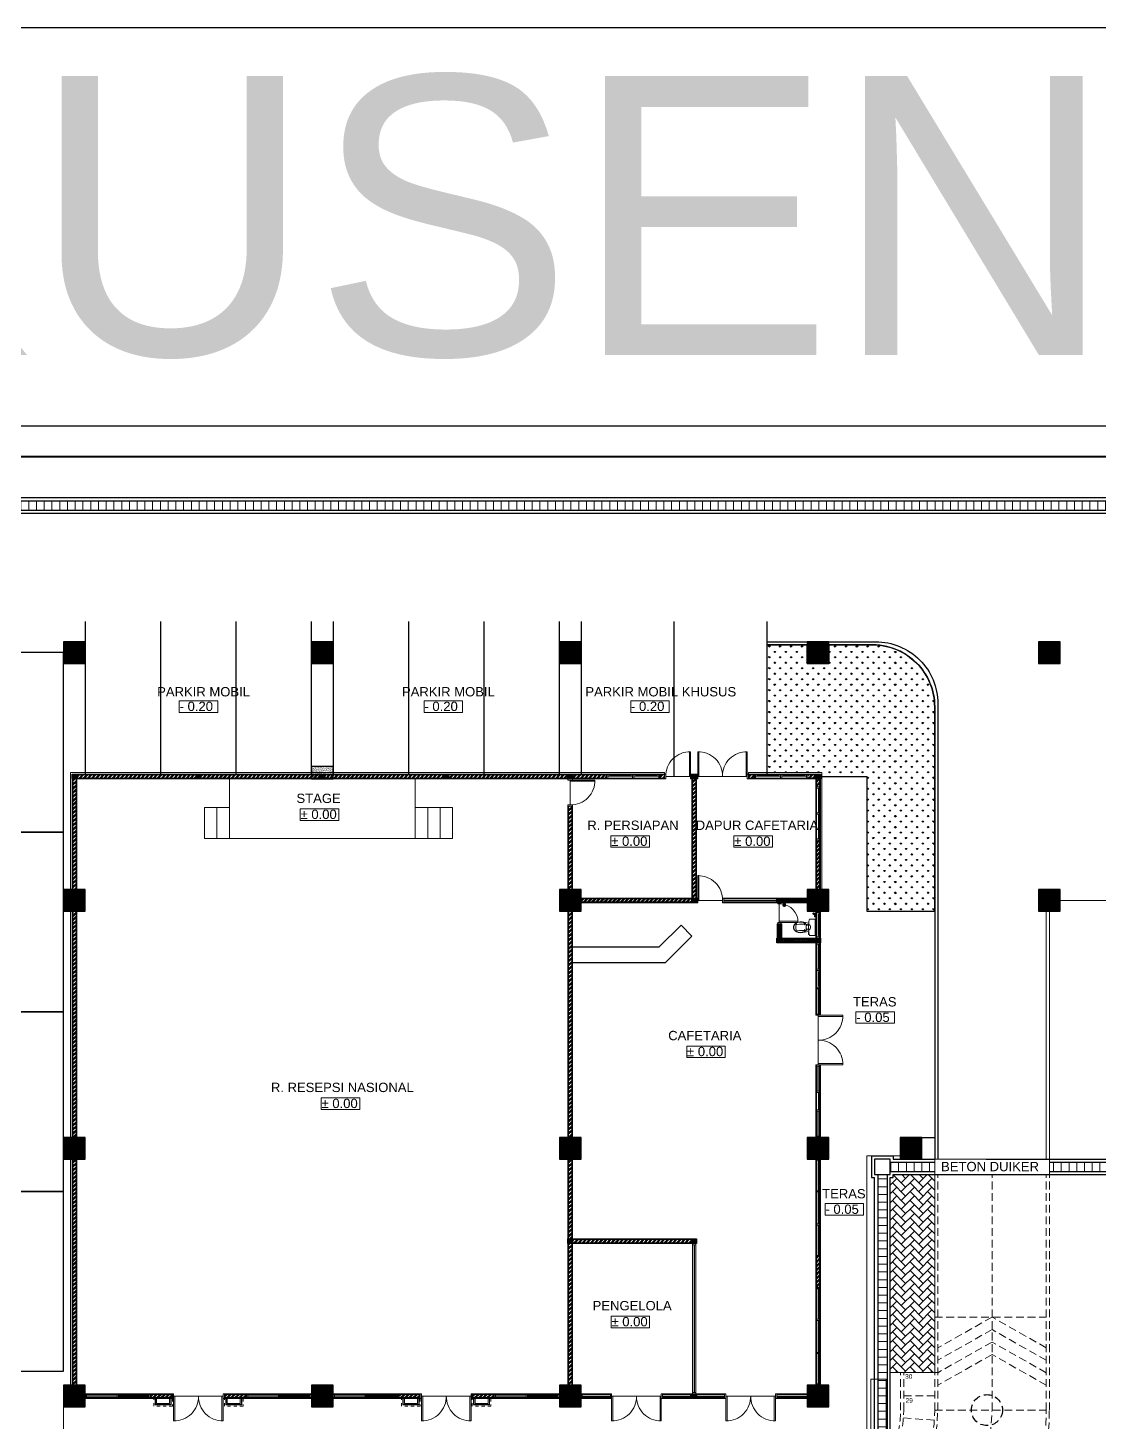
# Model space of a CAD drawing. Header units: inches. Extents: x 249 to 1192, y -18 to 440.
# Drawn here: x 275.85 to 310.42, y 248.33 to 293.34 of the extents above; entities that cross this region are included whole.
import ezdxf
from ezdxf.enums import TextEntityAlignment as Align

# ---------------------------------------------------------------- set-up
doc = ezdxf.new("R2010")
doc.units = ezdxf.units.IN
doc.header["$MEASUREMENT"] = 0
for name, pattern in [('CENTER2', [1.125, 0.75, -0.125, 0.125, -0.125]), ('DASHED2', [0.375, 0.25, -0.125]), ('HIDDEN', [0.375, 0.25, -0.125])]:
    doc.linetypes.add(name, pattern=pattern)
for name, color, linetype, lineweight in [('ARSIR BETON', 8, 'Continuous', 0), ('ARSIR WARNA', 66, 'Continuous', 0), ('DINDING', 6, 'Continuous', 0), ('DINDING2', 137, 'Continuous', 20), ('GRS KOP', 1, 'Continuous', 40), ('KACA', 141, 'Continuous', 30), ('KOP', 7, 'Continuous', 20), ('KUSEN', 16, 'Continuous', 15), ('PARTISI', 113, 'Continuous', 15), ('SANITAIR', 6, 'Continuous', 9), ('TEXT (KET. RUANG)', 7, 'Continuous', 5)]:
    doc.layers.add(name, color=color, linetype=linetype, lineweight=lineweight)
for name, color, linetype in [('ARSIR DINDING', 64, 'Continuous'), ('AS', 15, 'CENTER2'), ('FURNITURE', 11, 'Continuous'), ('KANSTEEN', 204, 'Continuous'), ('KENDARAAN', 9, 'Continuous'), ('KOLOM', 5, 'Continuous'), ('RUMPUT', 86, 'Continuous'), ('SALURAN', 117, 'Continuous')]:
    doc.layers.add(name, color=color, linetype=linetype)
doc.styles.get("Standard").update_dxf_attribs({"font": 'arial.ttf'})

# ---------------------------------------------------------------- blocks, each defined once
blk = doc.blocks.new('KOP-ARS')
at = {"layer": 'GRS KOP'}
blk.add_line((83, 54), (1, 54), dxfattribs=at)
at = {"layer": 'KOP'}
blk.add_lwpolyline([(0, 0), (84, 0), (84, 55), (0, 55)], close=True, dxfattribs=at)
for tag, height, p in [('SUKMA', 0.2, (78, 9.9)), ('1:100', 0.25, (81.3, 5.5)), ('1:100', 0.25, (81.3, 4.9)), ('1:100', 0.25, (81.3, 4.3)), ('AR-01', 0.35, (78.15, 2.7)), ('10', 0.35, (81.3, 2.7)), ('2012', 0.35, (81.3, 1.7))]:
    blk.add_attdef(tag, text='', height=height, dxfattribs=at).set_placement(p, align=Align.MIDDLE)
for p in [(73.7, 5.325), (73.7, 4.725), (73.7, 4.125)]:
    blk.add_attdef('-', p, '', height=0.35, dxfattribs=at)
blk = doc.blocks.new('K1')
at = {"layer": 'ARSIR BETON'}
h = blk.add_hatch(dxfattribs=at)
h.set_pattern_fill('ANSI37', color=256, scale=0.15, style=0)
h.set_pattern_definition([(45, (258.37489, 277.120751), (-0.01325825, 0.01325825), []), (135, (258.37489, 277.120751), (-0.01325825, -0.01325825), [])])
h.paths.add_polyline_path([(259.125, 277.171), (259.125, 277.871), (258.425, 277.871), (258.425, 277.171)])
at = {"layer": 'KOLOM'}
blk.add_lwpolyline([(258.425, 277.171), (259.125, 277.171), (259.125, 277.871), (258.425, 277.871)], close=True, dxfattribs=at)
for points in [[(258.725, 277.571), (258.825, 277.471)], [(258.725, 277.471), (258.825, 277.571)]]:
    blk.add_lwpolyline(points, dxfattribs=at)
blk = doc.blocks.new('P1')
for points in [[(-56.664, 234.186), (-56.664, 234.986), (-56.624, 234.986), (-56.624, 234.186), (-56.664, 234.186)], [(-55.064, 234.186), (-55.064, 234.986), (-55.104, 234.986), (-55.104, 234.186), (-55.064, 234.186)], [(-56.664, 234.186), (-55.864, 234.186)], [(-55.064, 234.186), (-55.864, 234.186)]]:
    blk.add_lwpolyline(points)
for points in [[(-56.704, 234.111), (-56.664, 234.111), (-56.664, 234.261), (-56.704, 234.261)], [(-55.024, 234.111), (-55.064, 234.111), (-55.064, 234.261), (-55.024, 234.261)]]:
    blk.add_lwpolyline(points, close=True)
for centre, start, end in [((-56.644, 234.206), 358.5312, 91.4688), ((-55.084, 234.206), 88.5312, 181.4688)]:
    blk.add_arc(centre, 0.78, start, end)
blk = doc.blocks.new('ELV. %%p 0.00')
at = {"layer": 'TEXT (KET. RUANG)', "color": 1}
blk.add_lwpolyline([(129.653, 342.974), (130.895, 342.974), (130.895, 342.601), (129.653, 342.601)], close=True, dxfattribs=at)
at = {"layer": 'TEXT (KET. RUANG)'}
blk.add_text('%%P 0.00', height=0.3015, dxfattribs=at).set_placement((129.664, 342.645))
blk = doc.blocks.new('K2')
at = {"layer": 'ARSIR BETON'}
h = blk.add_hatch(dxfattribs=at)
h.set_pattern_fill('ANSI37', color=256, scale=0.1, style=0)
h.set_pattern_definition([(45, (-38.743626, 268.082874), (-0.0088388, 0.0088388), []), (135, (-38.743626, 268.082874), (-0.0088388, -0.0088388), [])])
h.paths.add_polyline_path([(-38.594, 268.233), (-38.744, 268.233), (-38.744, 268.083), (-38.594, 268.083)])
at = {"layer": 'KOLOM'}
blk.add_lwpolyline([(-38.744, 268.083), (-38.594, 268.083), (-38.594, 268.233), (-38.744, 268.233)], close=True, dxfattribs=at)
blk = doc.blocks.new('P2')
for points in [[(278.943, 273.059), (278.943, 273.019), (279.093, 273.019), (279.093, 273.059)], [(278.943, 272.178), (278.943, 272.218), (279.093, 272.218), (279.093, 272.178)]]:
    blk.add_lwpolyline(points, close=True)
for points in [[(279.018, 273.019), (279.018, 272.219)], [(279.018, 273.019), (279.818, 273.019), (279.818, 272.979), (279.018, 272.979), (279.018, 273.019)]]:
    blk.add_lwpolyline(points)
blk.add_arc((279.038, 272.999), 0.78, 268.5312, 1.4688)
blk = doc.blocks.new('*X70')
at = {"color": 0}
for p, q in [((-1015, 2418), (-1013, 2418)), ((-1015, 2416), (-1013, 2416)), ((-1015, 2415), (-1013, 2415)), ((-1015, 2414), (-1013, 2414)), ((-1015, 2412), (-1013, 2412)), ((-1015, 2411), (-1013, 2411)), ((-1015, 2410), (-1013, 2410)), ((-1015, 2409), (-1013, 2409)), ((-1015, 2408), (-1013, 2408)), ((-1015, 2406), (-1013, 2406)), ((-1015, 2405), (-1013, 2405))]:
    blk.add_line(p, q, dxfattribs=at)
blk = doc.blocks.new('*X71')
at = {"color": 0}
for p, q in [((1009, 3570), (1016, 3570)), ((1010, 3569), (1017, 3569)), ((1011, 3568), (1017, 3568)), ((1011, 3566), (1018, 3566)), ((1012, 3565), (1018, 3565)), ((1012, 3564), (1018, 3564)), ((1012, 3562), (1018, 3562)), ((1012, 3561), (1019, 3561)), ((1012, 3560), (1019, 3560)), ((1013, 3559), (1019, 3559)), ((1013, 3558), (1019, 3558)), ((1013, 3556), (1019, 3556)), ((1013, 3555), (1019, 3555))]:
    blk.add_line(p, q, dxfattribs=at)
blk = doc.blocks.new('JET SHOWER TOTO 403SV3 ATAS')
for p, q in [((-159, 3064), (-273, 3064)), ((-272, 3071), (-272, 3057)), ((-272, 3071), (-270, 3071)), ((-272, 3057), (-270, 3057)), ((-270, 3071), (-269, 3074)), ((-270, 3071), (-270, 3057)), ((-270, 3057), (-269, 3043)), ((-259, 3084), (-258, 3084)), ((-259, 3034), (-258, 3034)), ((-258, 3084), (-258, 3034)), ((-258, 3069), (-249, 3069)), ((-258, 3059), (-249, 3059)), ((-249, 3070), (-244, 3077)), ((-249, 3070), (-249, 3064)), ((-249, 3057), (-249, 3064)), ((-249, 3057), (-244, 3051)), ((-244, 3075), (-244, 3053)), ((-237, 3076), (-237, 3051)), ((-237, 3075), (-237, 3075)), ((-237, 3075), (-236, 3075)), ((-237, 3052), (-236, 3052)), ((-227, 2967), (-226, 2974)), ((-221, 3064), (-221, 3079)), ((-221, 3064), (-221, 3034)), ((-221, 3034), (-211, 3034)), ((-218, 3025), (-217, 3038)), ((-206, 3039), (-216, 3039)), ((-211, 2958), (-211, 3037)), ((-211, 3034), (-211, 2993)), ((-211, 3013), (-211, 2975)), ((-211, 2968), (-211, 2994)), ((-205, 3075), (-193, 3075)), ((-203, 3025), (-205, 3038)), ((-203, 3075), (-193, 3075)), ((-203, 3052), (-193, 3052)), ((-182, 3018), (-198, 3017)), ((-195, 2967), (-195, 2974)), ((-182, 2970), (-195, 2971)), ((-188, 3085), (-193, 3075)), ((-193, 3075), (-193, 3052)), ((-188, 3042), (-193, 3052)), ((-187, 3058), (-176, 3069)), ((-187, 3069), (-176, 3058)), ((-185, 3086), (-185, 3043)), ((-184, 3088), (-182, 3088)), ((-184, 3040), (-182, 3040)), ((-182, 3102), (-182, 2943)), ((-182, 3074), (-167, 3074)), ((-182, 3073), (-166, 3073)), ((-182, 3054), (-166, 3054)), ((-182, 3053), (-167, 3053)), ((-166, 3073), (-167, 3074)), ((-167, 3074), (-167, 3053)), ((-166, 3054), (-167, 3053)), ((-166, 3073), (-166, 3054))]:
    blk.add_line(p, q)
for points in [[(-237, 3075, 0.114587), (-237, 3076, 0.103766), (-238, 3077, 0.091411), (-239, 3077, 0.084254), (-240, 3078, 0.084254), (-242, 3077, 0.091411), (-243, 3077, 0.103766), (-243, 3076, 0.114587), (-243, 3075, 0.114587), (-243, 3074, 0.103766), (-243, 3073, 0.091411), (-242, 3073, 0.084254), (-240, 3072, 0.084254), (-239, 3073, 0.091411), (-238, 3073, 0.103766), (-237, 3074, 0.114587)], [(-240, 3058, 0.164064), (-239, 3059, 0.105853), (-238, 3060, 0.069292), (-238, 3062, 0.055499), (-237, 3064, 0.055499), (-238, 3066, 0.069292), (-238, 3068, 0.105853), (-239, 3069, 0.164064), (-240, 3069, 0.164064), (-241, 3069, 0.105853), (-242, 3068, 0.069292), (-243, 3066, 0.055499), (-243, 3064, 0.055499), (-243, 3062, 0.069292), (-242, 3060, 0.105853), (-241, 3059, 0.164064)], [(-237, 3052, -0.114587), (-237, 3051, -0.103766), (-238, 3051, -0.091411), (-239, 3050, -0.084254), (-240, 3050, -0.084254), (-242, 3050, -0.091411), (-243, 3051, -0.103766), (-243, 3051, -0.114587), (-243, 3052, -0.114587), (-243, 3053, -0.103766), (-243, 3054, -0.091411), (-242, 3055, -0.084254), (-240, 3055, -0.084254), (-239, 3055, -0.091411), (-238, 3054, -0.103766), (-237, 3053, -0.114587)], [(-225, 2965, 0.244063), (-224, 2964, 0.082589), (-221, 2962, 0.040895), (-216, 2962, 0.030051), (-211, 2961, 0.030051), (-205, 2962, 0.040895), (-201, 2962, 0.082589), (-197, 2964, 0.244063), (-197, 2965, 0.244063), (-197, 2966, 0.082589), (-201, 2968, 0.040895), (-205, 2969, 0.030051), (-211, 2969, 0.030051), (-216, 2969, 0.040895), (-221, 2968, 0.082589), (-224, 2966, 0.244063)], [(-222, 2965, 0.063482), (-221, 2965, 0.076525), (-221, 2965, 0.107139), (-221, 2965, 0.147244), (-221, 2965, 0.147244), (-221, 2965, 0.107139), (-221, 2966, 0.076525), (-221, 2966, 0.063482), (-222, 2966, 0.063482), (-222, 2966, 0.076525), (-222, 2966, 0.107139), (-222, 2965, 0.147244), (-223, 2965, 0.147244), (-222, 2965, 0.107139), (-222, 2965, 0.076525), (-222, 2965, 0.063482)], [(-217, 2967, 0.063482), (-217, 2967, 0.076525), (-216, 2967, 0.107139), (-216, 2967, 0.147244), (-216, 2967, 0.147244), (-216, 2967, 0.107139), (-216, 2968, 0.076525), (-217, 2968, 0.063482), (-217, 2968, 0.063482), (-217, 2968, 0.076525), (-217, 2968, 0.107139), (-218, 2967, 0.147244), (-218, 2967, 0.147244), (-218, 2967, 0.107139), (-217, 2967, 0.076525), (-217, 2967, 0.063482)], [(-216, 2962, 0.063482), (-216, 2962, 0.076525), (-216, 2963, 0.107139), (-216, 2963, 0.147244), (-216, 2963, 0.147244), (-216, 2963, 0.107139), (-216, 2963, 0.076525), (-216, 2963, 0.063482), (-216, 2963, 0.063482), (-217, 2963, 0.076525), (-217, 2963, 0.107139), (-217, 2963, 0.147244), (-217, 2963, 0.147244), (-217, 2963, 0.107139), (-217, 2963, 0.076525), (-217, 2962, 0.063482)], [(-211, 2968, 0.063482), (-210, 2968, 0.076525), (-210, 2968, 0.107139), (-210, 2968, 0.147244), (-210, 2968, 0.147244), (-210, 2968, 0.107139), (-210, 2968, 0.076525), (-210, 2969, 0.063482), (-211, 2969, 0.063482), (-211, 2969, 0.076525), (-211, 2968, 0.107139), (-211, 2968, 0.147244), (-212, 2968, 0.147244), (-211, 2968, 0.107139), (-211, 2968, 0.076525), (-211, 2968, 0.063482)], [(-211, 2965, 0.063482), (-210, 2965, 0.076525), (-210, 2965, 0.107139), (-210, 2965, 0.147244), (-210, 2965, 0.147244), (-210, 2965, 0.107139), (-210, 2965, 0.076525), (-210, 2966, 0.063482), (-211, 2966, 0.063482), (-211, 2966, 0.076525), (-211, 2965, 0.107139), (-212, 2965, 0.147244), (-212, 2965, 0.147244), (-212, 2965, 0.107139), (-211, 2965, 0.076525), (-211, 2965, 0.063482)], [(-211, 2962, 0.063482), (-210, 2962, 0.076525), (-210, 2962, 0.107139), (-210, 2962, 0.147244), (-210, 2962, 0.147244), (-210, 2962, 0.107139), (-210, 2962, 0.076525), (-210, 2963, 0.063482), (-211, 2963, 0.063482), (-211, 2963, 0.076525), (-211, 2962, 0.107139), (-212, 2962, 0.147244), (-212, 2962, 0.147244), (-212, 2962, 0.107139), (-211, 2962, 0.076525), (-211, 2962, 0.063482)], [(-206, 2967, 0.063482), (-205, 2967, 0.076525), (-205, 2967, 0.107139), (-205, 2967, 0.147244), (-205, 2968, 0.147244), (-205, 2968, 0.107139), (-205, 2968, 0.076525), (-205, 2968, 0.063482), (-206, 2968, 0.063482), (-206, 2968, 0.076525), (-206, 2968, 0.107139), (-206, 2968, 0.147244), (-206, 2968, 0.147244), (-206, 2967, 0.107139), (-206, 2967, 0.076525), (-206, 2967, 0.063482)], [(-205, 2962, 0.063482), (-204, 2962, 0.076525), (-204, 2962, 0.107139), (-204, 2963, 0.147244), (-204, 2963, 0.147244), (-204, 2963, 0.107139), (-204, 2963, 0.076525), (-204, 2963, 0.063482), (-205, 2963, 0.063482), (-205, 2963, 0.076525), (-205, 2963, 0.107139), (-205, 2963, 0.147244), (-206, 2963, 0.147244), (-205, 2963, 0.107139), (-205, 2962, 0.076525), (-205, 2962, 0.063482)], [(-200, 2965, 0.063482), (-199, 2965, 0.076525), (-199, 2965, 0.107139), (-199, 2965, 0.147244), (-199, 2965, 0.147244), (-199, 2965, 0.107139), (-199, 2965, 0.076525), (-199, 2966, 0.063482), (-200, 2966, 0.063482), (-200, 2966, 0.076525), (-200, 2965, 0.107139), (-200, 2965, 0.147244), (-200, 2965, 0.147244), (-200, 2965, 0.107139), (-200, 2965, 0.076525), (-200, 2965, 0.063482)]]:
    blk.add_lwpolyline(points, format="xyb", close=True)
for points in [[(-211, 2971, 0.032506), (-217, 2971, 0.043954), (-222, 2970, 0.086557), (-226, 2968, 0.234077), (-227, 2967, 0.2316), (-226, 2965, 0.086557)], [(-211, 2978, 0.026666), (-217, 2977, 0.036581), (-222, 2977, 0.076377), (-226, 2975, 0.258801), (-226, 2974, 0.258801)], [(-195, 2974, 0.258801), (-196, 2975, 0.076377), (-200, 2977, 0.036581), (-204, 2977, 0.026666), (-211, 2978, 0.026666)], [(-211, 2971, -0.032506), (-204, 2971, -0.043954), (-200, 2970, -0.086557), (-196, 2968, -0.234077), (-195, 2967, -0.2316), (-196, 2965, -0.086557)]]:
    blk.add_lwpolyline(points, format="xyb")
for centre, radius, start, end in [((-260, 3064), 13.7, 149.2436, 210.7564), ((-259, 3074), 10, 90, 175.6013), ((-259, 3044), 10, 182.4896, 270), ((-240, 3075), 4.1, 25.3162, 148.8598), ((-240, 3053), 4.1, 211.1402, 334.6838), ((-236, 3085), 10, 270, 282.1793), ((-236, 3042), 10, 77.8207, 90), ((-219, 3008), 69, 77.8207, 102.1793), ((-219, 3119), 69, 257.8207, 282.1793), ((-26, 2981), 200, 169.0492, 182.1525), ((-216, 2977), 15.5, 231.5493, 261.7809), ((-221, 3018), 2, 99.9639, 169.0492), ((-211, 2961), 60, 79.7178, 99.9639), ((-229, 3026), 11.4, 327.9833, 355.2467), ((-216, 3038), 1, 90, 173.6667), ((-206, 3038), 1, 6.3333, 90), ((-203, 3085), 10, 257.8207, 270), ((-203, 3042), 10, 90, 102.1793), ((-192, 3026), 11.4, 184.7533, 212.0167), ((-205, 2977), 15.5, 278.2191, 308.4507), ((-201, 3018), 2, 10.9508, 80.0361), ((-395, 2981), 200, 357.8475, 10.9508), ((-184, 3083), 5, 90, 152.5256), ((-184, 3045), 5, 207.4744, 270)]:
    blk.add_arc(centre, radius, start, end)
at = {"color": 7}
blk.add_blockref('*X70', (744, 653), dxfattribs=at)
at = {"rotation": 90}
blk.add_blockref('*X71', (3344, 1959), dxfattribs=at)
at = {"xscale": -1, "rotation": 270}
blk.add_blockref('*X71', (-3766, 1959), dxfattribs=at)
blk = doc.blocks.new('KLO TOTO C438 ATAS')
for p, q in [((373.9, 174.6), (373.9, 108.7)), ((375.9, 167.7), (375.9, 142.7)), ((375.9, 117.7), (375.9, 142.7)), ((377.4, 169.2), (392.6, 169.2)), ((396.6, 156.4), (418.2, 160)), ((401.3, 150.3), (401.3, 148.6)), ((401.3, 135.1), (401.3, 136.8)), ((405, 150.6), (401.6, 150.6)), ((405, 148.3), (401.6, 148.3)), ((405, 137.1), (401.6, 137.1)), ((405, 152), (405, 142.7)), ((405, 133.4), (405, 142.7)), ((406.9, 153.8), (406.9, 154.9)), ((377.4, 116.2), (392.6, 116.2)), ((395.7, 119.3), (396.5, 119.3)), ((396.1, 123.1), (397.4, 123.1)), ((396.4, 125.8), (397.4, 125.8)), ((396.6, 129), (418.2, 125.4)), ((396.8, 123.1), (396.8, 119.6)), ((397.7, 123.4), (397.7, 125.5)), ((405, 134.8), (401.6, 134.8)), ((406.9, 131.6), (406.9, 130.5))]:
    blk.add_line(p, q)
for centre in [(410.1, 150.7), (410.1, 134.7)]:
    blk.add_circle(centre, 0.55)
for centre, radius, start, end in [((377.4, 167.7), 1.5, 90, 180), ((399.5, 142.7), 8.88, 104.9108, 180), ((399.5, 142.7), 8.88, 180, 255.0892), ((392.6, 166.2), 3.05, 6.7334, 90), ((191.4, 142.4), 205.7, 0.0873, 6.7334), ((191.4, 143), 205.7, 353.2666, 359.9127), ((417.3, 46), 107.2, 79.9791, 100.8031), ((401.6, 150.3), 0.307, 90, 180), ((401.6, 148.6), 0.307, 180, 270), ((401.6, 136.8), 0.307, 90, 180), ((401.6, 135.1), 0.307, 180, 270), ((405.3, 152), 0.307, 134.0644, 180), ((423.1, 133.6), 25.9, 48.6009, 134.0644), ((407.2, 154.9), 0.307, 126.6134, 180), ((423, 133.6), 26.9, 100.3333, 126.6134), ((423, 133.6), 26.9, 48.6516, 100.3333), ((435.7, 150.6), 1, 25.7984, 76.6744), ((419.5, 142.7), 19.1, 360, 25.7984), ((419.5, 142.7), 19.1, 334.2016, 0), ((431.6, 142.9), 13.2, 359.2877, 49.9182), ((431.6, 142.5), 13.2, 310.0818, 0.7123), ((431.6, 142.9), 14.2, 359.2877, 49.9182), ((431.6, 142.5), 14.2, 310.0818, 0.7123), ((377.4, 117.7), 1.5, 180, 270), ((392.6, 119.3), 3.05, 270, 353.2666), ((396.5, 119.6), 0.307, 270, 0), ((417.3, 240), 107.8, 259.2559, 279.9618), ((397.4, 125.5), 0.307, 0, 90), ((397.4, 123.4), 0.307, 270, 0), ((405.3, 133.4), 0.307, 180, 225.9356), ((423.1, 151.8), 25.9, 225.9356, 311.3991), ((407.2, 130.5), 0.307, 180, 233.3866), ((423, 151.8), 26.9, 233.3866, 259.7059), ((423, 151.8), 26.9, 259.7059, 311.3484), ((435.7, 134.8), 1, 283.3256, 334.2016)]:
    blk.add_arc(centre, radius, start, end)
blk = doc.blocks.new('*X38')
at = {"color": 0}
for p, q in [((18.491, 19.193), (18.579, 19.193)), ((18.499, 19.218), (18.572, 19.218)), ((18.499, 19.168), (18.572, 19.168))]:
    blk.add_line(p, q, dxfattribs=at)
blk = doc.blocks.new('SFLOOR')
for radius in [0.05, 0.0442]:
    blk.add_circle((0, 0), radius)
blk.add_blockref('*X38', (-18.535, -19.193))
blk = doc.blocks.new('p toilet')
at = {"layer": 'KUSEN'}
for points in [[(611.218, 191.392), (611.218, 191.992), (611.178, 191.992), (611.178, 191.392)], [(610.618, 191.342), (610.578, 191.342), (610.578, 191.442), (610.618, 191.442)], [(611.258, 191.342), (611.218, 191.342), (611.218, 191.442), (611.258, 191.442)]]:
    blk.add_lwpolyline(points, close=True, dxfattribs=at)
blk.add_lwpolyline([(611.218, 191.392), (610.618, 191.392)], dxfattribs=at)
blk.add_arc((611.198, 191.412), 0.581, 88.0266, 176.9943, dxfattribs=at)
blk = doc.blocks.new('LT1')
h = blk.add_hatch()
h.set_pattern_fill('AR-SAND', color=256, scale=0.025, style=0)
h.set_pattern_definition([(37.5, (710.758337, 134.081944), (-0.0015748, 0.0481706), [0, -0.038, 0, -0.0425, 0, -0.040625]), (7.5, (710.75834, 134.081944), (0.0442444, 0.0705537), [0, -0.0205, 0, -0.03425, 0, -0.013125]), (327.5, (710.727587, 134.081944), (0.0778535, 0.0001415), [0, -0.0125, 0, -0.045, 0, -0.05875]), (317.5, (710.72759, 134.081944), (0.075153, 0.021942), [0, -0.00625, 0, -0.0295, 0, -0.03375])])
h.paths.add_polyline_path([(710.758, 134.082), (711.458, 134.082), (711.458, 134.482), (710.758, 134.482)])
at = {"layer": 'ARSIR DINDING'}
h = blk.add_hatch(dxfattribs=at)
h.set_pattern_fill('ANSI32', color=256, scale=0.25, style=0)
h.set_pattern_definition([(45, (703.18334, 134.10694), (-0.06629126, 0.06629126), []), (45, (703.22753, 134.10694), (-0.06629126, 0.06629126), [])])
h.paths.add_polyline_path([(722.003, 134.207), (722.003, 134.107), (722.153, 134.107), (722.153, 134.207)])
h.paths.add_polyline_path([(720.282, 134.107), (720.282, 134.207), (703.183, 134.207), (703.183, 134.107)])
h = blk.add_hatch(dxfattribs=at)
h.set_pattern_fill('ANSI32', color=256, scale=0.25, style=0)
h.set_pattern_definition([(45, (724.86308, 134.10694), (-0.0662913, 0.0662913), []), (45, (724.907275, 134.10694), (-0.0662913, 0.0662913), [])])
h.paths.add_polyline_path([(725.053, 134.207), (724.863, 134.207), (724.863, 134.107), (725.053, 134.107)])
h.paths.add_polyline_path([(727.033, 134.207), (726.774, 134.207), (726.774, 134.107), (727.033, 134.107)])
h = blk.add_hatch(dxfattribs=at)
h.set_pattern_fill('ANSI32', color=256, scale=0.25, style=0)
h.set_pattern_definition([(45, (703.05834, 114.50694), (-0.06629126, 0.06629126), []), (45, (703.10253, 114.50694), (-0.06629126, 0.06629126), [])])
h.paths.add_polyline_path([(703.058, 114.507), (703.158, 114.507), (703.158, 134.082), (703.058, 134.082)])
h = blk.add_hatch(dxfattribs=at)
h.set_pattern_fill('ANSI32', color=256, scale=0.25, style=0)
h.set_pattern_definition([(45, (723.05808, 130.23194), (-0.0662913, 0.0662913), []), (45, (723.102275, 130.23194), (-0.0662913, 0.0662913), [])])
h.paths.add_polyline_path([(723.058, 134.082), (723.158, 134.082), (723.158, 130.232), (723.058, 130.232)])
h = blk.add_hatch(dxfattribs=at)
h.set_pattern_fill('ANSI32', color=256, scale=0.25, style=0)
h.set_pattern_definition([(45, (727.05808, 130.50746), (-0.0662913, 0.0662913), []), (45, (727.102275, 130.50746), (-0.0662913, 0.0662913), [])])
h.paths.add_polyline_path([(727.158, 132.102), (727.058, 132.102), (727.058, 130.507), (727.158, 130.507)])
h.paths.add_polyline_path([(727.158, 134.082), (727.058, 134.082), (727.058, 133.823), (727.158, 133.823)])
h = blk.add_hatch(dxfattribs=at)
h.set_pattern_fill('ANSI32', color=256, scale=0.25, style=0)
h.set_pattern_definition([(45, (719.05808, 130.5072), (-0.0662913, 0.0662913), []), (45, (719.102275, 130.5072), (-0.0662913, 0.0662913), [])])
h.paths.add_polyline_path([(719.058, 133.202), (719.158, 133.202), (719.158, 130.507), (719.058, 130.507)])
h = blk.add_hatch(dxfattribs=at)
h.set_pattern_fill('ANSI32', color=256, scale=0.25, style=0)
h.set_pattern_definition([(45, (719.45808, 130.10694), (-0.0662913, 0.0662913), []), (45, (719.502275, 130.10694), (-0.0662913, 0.0662913), [])])
h.paths.add_polyline_path([(719.458, 130.207), (723.033, 130.207), (723.033, 130.107), (719.458, 130.107)])
h = blk.add_hatch(dxfattribs=at)
h.set_pattern_fill('ANSI37', color=256, scale=0.3, style=0)
h.set_pattern_definition([(45, (725.807505, 128.81169), (-0.0265165, 0.0265165), []), (135, (725.807505, 128.81169), (-0.0265165, -0.0265165), [])])
h.paths.add_polyline_path([(727.033, 128.812), (725.933, 128.812), (725.933, 128.912), (727.033, 128.912)])
h.paths.add_polyline_path([(725.908, 128.937), (725.808, 128.937), (725.808, 129.402), (725.908, 129.402)])
h.paths.add_polyline_path([(726.758, 130.107), (725.933, 130.107), (725.933, 130.207), (726.758, 130.207)])
h = blk.add_hatch(dxfattribs=at)
h.set_pattern_fill('ANSI32', color=256, scale=0.25, style=0)
h.set_pattern_definition([(45, (719.057825, 114.5072), (-0.06629126, 0.06629126), []), (45, (719.10202, 114.5072), (-0.06629126, 0.06629126), [])])
h.paths.add_polyline_path([(723.033, 119.107), (719.183, 119.107), (719.183, 119.207), (723.033, 119.207)])
h.paths.add_polyline_path([(719.158, 114.507), (719.058, 114.507), (719.058, 129.807), (719.158, 129.807)])
h = blk.add_hatch(dxfattribs=at)
h.set_pattern_fill('ANSI32', color=256, scale=0.25, style=0)
h.set_pattern_definition([(45, (727.05808, 117.65746), (-0.066291, 0.066291), []), (45, (727.102275, 117.65746), (-0.066291, 0.066291), [])])
h.paths.add_polyline_path([(727.158, 118.657), (727.058, 118.657), (727.058, 117.657), (727.158, 117.657)])
h = blk.add_hatch(dxfattribs=at)
h.set_pattern_fill('ANSI32', color=256, scale=0.25, style=0)
h.set_pattern_definition([(45, (705.55859, 114.10694), (-0.0662913, 0.0662913), []), (45, (705.60279, 114.10694), (-0.0662913, 0.0662913), [])])
h.paths.add_polyline_path([(706.269, 114.207), (705.559, 114.207), (705.559, 114.107), (706.269, 114.107)])
h.paths.add_polyline_path([(708.659, 114.207), (707.949, 114.207), (707.949, 114.107), (708.659, 114.107)])
h = blk.add_hatch(dxfattribs=at)
h.set_pattern_fill('ANSI32', color=256, scale=0.25, style=0)
h.set_pattern_definition([(45, (713.55808, 114.10694), (-0.0662913, 0.0662913), []), (45, (713.602275, 114.10694), (-0.0662913, 0.0662913), [])])
h.paths.add_polyline_path([(714.268, 114.207), (713.558, 114.207), (713.558, 114.107), (714.268, 114.107)])
h.paths.add_polyline_path([(716.658, 114.207), (715.948, 114.207), (715.948, 114.107), (716.658, 114.107)])
at = {"layer": 'ARSIR WARNA'}
h = blk.add_hatch(dxfattribs=at)
h.set_pattern_fill('AR-HBONE', color=15, scale=0.05, style=0)
h.set_pattern_definition([(45, (729.43257, 114.91391), (2e-17, 0.282843), [0.6, -0.2]), (135, (729.57399, 115.05533), (2e-17, 0.282843), [0.6, -0.2])])
h.paths.add_polyline_path([(729.772, 114.914), (729.433, 114.914), (729.433, 121.208), (729.533, 121.208), (729.533, 121.308), (730.872, 121.307), (730.872, 114.914)])
at = {"layer": 'DINDING2'}
h = blk.add_hatch(dxfattribs=at)
h.set_pattern_fill('_USER', color=23, scale=0.25, angle=90, style=0, pattern_type=0)
h.set_pattern_definition([(90, (701.62636, 142.75694), (-0.25, 2e-17), [])])
h.paths.add_polyline_path([(685.159, 143.057), (685.159, 142.757), (738.458, 142.757), (738.458, 143.057)])
h = blk.add_hatch(dxfattribs=at)
h.set_pattern_fill('_USER', color=23, scale=0.25, angle=90, style=0, pattern_type=0)
h.set_pattern_definition([(90, (711.45085, 121.40746), (-0.25, 2e-17), [])])
h.paths.add_polyline_path([(734.572, 121.707), (734.572, 121.407), (738.458, 121.407), (738.458, 121.707)])
h.paths.add_polyline_path([(730.872, 121.407), (730.872, 121.707), (729.433, 121.707), (729.433, 121.407)])
h = blk.add_hatch(dxfattribs=at)
h.set_pattern_fill('_USER', color=23, scale=0.25, angle=90, style=0, pattern_type=0)
h.set_pattern_definition([(4e-15, (729.0336, 106.67728), (2e-17, -0.25), [])])
h.paths.add_polyline_path([(729.033, 111.407), (729.334, 111.407), (729.334, 121.408), (729.033, 121.308)])
at = {"layer": 'RUMPUT'}
h = blk.add_hatch(dxfattribs=at)
h.set_pattern_fill('GRASS', color=256, scale=0.25, style=0)
h.set_pattern_definition([(90, (725.45808, 129.80746), (-0.1767767, 0.1767767), [0.046875, -0.3066784]), (45, (725.45808, 129.80746), (-0.176777, 0.176777), [0.046875, -0.203125]), (135, (725.45808, 129.80746), (-0.176777, -0.176777), [0.046875, -0.203125])])
h.paths.add_polyline_path([(728.683, 134.157), (728.683, 129.807), (729.758, 129.807), (729.777, 129.807), (730.458, 129.807), (730.872, 129.807), (730.872, 136.407, 0.196408), (730.3, 137.807), (729.941, 138.097), (729.758, 138.2, 0.11521), (728.872, 138.407), (727.458, 138.407), (727.458, 137.807), (726.758, 137.807), (726.758, 138.407), (725.458, 138.407), (725.458, 134.282), (727.183, 134.282), (727.233, 134.282), (727.233, 134.157)])
blk.add_lwpolyline([(703.458, 139.157), (703.458, 134.232)])
blk.add_lwpolyline([(727.058, 117.657), (727.158, 117.657), (727.158, 114.507), (727.058, 114.507)], close=True)
at = {"layer": 'ARSIR WARNA', "color": 15}
blk.add_lwpolyline([(729.772, 114.914), (729.433, 114.914), (729.433, 121.208), (729.533, 121.208), (729.533, 121.308), (730.872, 121.307), (730.872, 114.914)], close=True, dxfattribs=at)
at = {"layer": 'AS', "linetype": 'HIDDEN'}
blk.add_circle((732.558, 113.704), 0.5, dxfattribs=at)
at = {"layer": 'DINDING'}
for p, q in [((728.683, 134.157), (728.683, 129.807)), ((728.683, 121.908), (728.683, 111.657))]:
    blk.add_line(p, q, dxfattribs=at)
for points in [[(722.153, 134.232), (722.153, 134.282), (703.033, 134.282), (702.983, 134.282), (702.983, 114.507)], [(723.033, 134.157), (723.033, 130.157)], [(723.183, 134.157), (723.183, 130.157)], [(724.863, 134.232), (724.863, 134.282), (727.183, 134.282), (727.233, 134.282), (727.233, 130.507)], [(727.108, 134.157), (728.683, 134.157)], [(714.108, 134.082), (714.108, 132.157), (708.108, 132.157), (708.108, 134.082)], [(727.033, 126.487), (727.033, 134.082), (727.183, 134.082), (727.183, 126.487)], [(707.708, 132.157), (707.308, 132.157), (707.308, 133.157), (707.708, 133.157)], [(708.108, 132.157), (707.708, 132.157), (707.708, 133.157), (708.108, 133.157)], [(714.108, 132.157), (714.508, 132.157), (714.508, 133.157), (714.108, 133.157)], [(714.508, 132.157), (714.908, 132.157), (714.908, 133.157), (714.508, 133.157)], [(714.908, 132.157), (715.308, 132.157), (715.308, 133.157), (714.908, 133.157)], [(734.472, 121.808), (734.472, 130.157)], [(737.758, 130.157), (734.472, 130.157)], [(734.572, 121.808), (734.572, 130.157)], [(730.872, 122.507), (730.872, 129.807), (728.683, 129.807)], [(727.183, 124.807), (727.183, 114.507), (727.033, 114.507), (727.033, 124.807)], [(729.758, 121.908), (728.683, 121.908)], [(729.333, 121.308), (729.333, 121.307)], [(702.759, 113.807), (702.759, 105.157)]]:
    blk.add_lwpolyline(points, dxfattribs=at)
for points in [[(703.183, 134.082), (722.153, 134.082), (722.153, 134.232), (703.183, 134.232)], [(724.863, 134.232), (727.033, 134.232), (727.033, 134.082), (724.863, 134.082)], [(703.033, 114.507), (703.183, 114.507), (703.183, 134.082), (703.033, 134.082)], [(719.183, 130.507), (719.033, 130.507), (719.033, 133.202), (719.183, 133.202)], [(723.033, 130.082), (719.458, 130.082), (719.458, 130.232), (723.033, 130.232)], [(724.063, 130.082), (726.758, 130.082), (726.758, 130.232), (724.063, 130.232)], [(719.033, 129.807), (719.183, 129.807), (719.183, 114.507), (719.033, 114.507)], [(725.933, 128.937), (725.783, 128.937), (725.783, 129.402), (725.933, 129.402)], [(725.933, 128.937), (727.033, 128.937), (727.033, 128.787), (725.933, 128.787)], [(734.572, 121.307), (730.872, 121.307), (730.872, 121.808), (734.572, 121.808)], [(719.183, 119.082), (723.033, 119.082), (723.033, 119.232), (719.183, 119.232)], [(725.908, 111.307), (729.308, 111.307), (729.308, 114.707), (728.808, 114.707), (728.808, 111.807), (725.908, 111.807)], [(706.269, 114.082), (703.458, 114.082), (703.458, 114.232), (706.269, 114.232)], [(707.949, 114.232), (714.268, 114.232), (714.268, 114.082), (707.949, 114.082)], [(715.948, 114.082), (720.406, 114.082), (720.406, 114.232), (715.948, 114.232)], [(722.086, 114.232), (724.093, 114.232), (724.093, 114.082), (722.086, 114.082)], [(725.773, 114.232), (726.758, 114.232), (726.758, 114.082), (725.773, 114.082)]]:
    blk.add_lwpolyline(points, close=True, dxfattribs=at)
at = {"layer": 'DINDING', "linetype": 'DASHED2'}
for points in [[(726.498, 109.206, 0.406069), (730.872, 113.704), (730.872, 121.732)], [(726.601, 105.507, 0.406069), (734.572, 113.704), (734.572, 121.732)], [(726.498, 107.356, 0.398259), (732.722, 113.704), (732.722, 121.307)], [(726.501, 109.106, 0.406069), (730.972, 113.704), (730.972, 121.307)], [(726.598, 105.607, 0.406069), (734.472, 113.704), (734.472, 121.307)], [(726.467, 110.305, 0.406069), (729.772, 113.704), (729.772, 114.914)], [(726.47, 110.205, 0.406069), (729.872, 113.704), (729.872, 114.914)]]:
    blk.add_lwpolyline(points, format="xyb", dxfattribs=at)
for points in [[(730.872, 116.704), (734.472, 116.704)], [(734.472, 115.715), (732.722, 116.704), (730.972, 115.715)], [(734.472, 115.313), (732.722, 116.302), (730.972, 115.313)], [(734.472, 114.91), (732.722, 115.9), (730.972, 114.91)], [(734.472, 114.508), (732.722, 115.497), (730.972, 114.508)], [(730.972, 114.914), (729.772, 114.914)], [(730.872, 114.164), (729.872, 114.164)], [(729.863, 113.45), (730.86, 113.377)], [(730.872, 113.704), (734.472, 113.704)]]:
    blk.add_lwpolyline(points, dxfattribs=at)
at = {"layer": 'DINDING2'}
for points in [[(703.183, 134.107), (722.153, 134.107), (722.153, 134.207), (703.183, 134.207)], [(724.863, 134.207), (727.033, 134.207), (727.033, 134.107), (724.863, 134.107)], [(703.058, 114.507), (703.158, 114.507), (703.158, 134.082), (703.058, 134.082)], [(723.058, 134.082), (723.158, 134.082), (723.158, 130.232), (723.058, 130.232)], [(727.158, 134.082), (727.058, 134.082), (727.058, 133.823), (727.158, 133.823)], [(719.058, 133.202), (719.158, 133.202), (719.158, 130.507), (719.058, 130.507)], [(727.158, 132.102), (727.058, 132.102), (727.058, 130.507), (727.158, 130.507)], [(719.458, 130.207), (723.033, 130.207), (723.033, 130.107), (719.458, 130.107)], [(725.783, 130.107), (724.063, 130.107), (724.063, 130.207), (725.783, 130.207)], [(726.758, 130.107), (725.933, 130.107), (725.933, 130.207), (726.758, 130.207)], [(719.158, 114.507), (719.058, 114.507), (719.058, 129.807), (719.158, 129.807)], [(727.158, 128.937), (727.058, 128.937), (727.058, 129.807), (727.158, 129.807)], [(725.908, 128.937), (725.808, 128.937), (725.808, 129.402), (725.908, 129.402)], [(727.033, 128.812), (725.933, 128.812), (725.933, 128.912), (727.033, 128.912)], [(723.033, 119.107), (719.183, 119.107), (719.183, 119.207), (723.033, 119.207)], [(723.158, 114.232), (723.058, 114.232), (723.058, 119.082), (723.158, 119.082)], [(706.269, 114.107), (703.458, 114.107), (703.458, 114.207), (706.269, 114.207)], [(714.268, 114.107), (707.949, 114.107), (707.949, 114.207), (714.268, 114.207)], [(718.758, 114.107), (715.948, 114.107), (715.948, 114.207), (718.758, 114.207)], [(720.406, 114.107), (719.458, 114.107), (719.458, 114.207), (720.406, 114.207)], [(724.093, 114.107), (722.086, 114.107), (722.086, 114.207), (724.093, 114.207)], [(726.758, 114.207), (725.773, 114.207), (725.773, 114.107), (726.758, 114.107)]]:
    blk.add_lwpolyline(points, close=True, dxfattribs=at)
for points in [[(724.063, 130.157), (725.783, 130.157)], [(727.058, 126.487), (727.058, 128.787), (727.158, 128.787), (727.158, 126.487)], [(727.158, 124.807), (727.158, 114.507), (727.058, 114.507), (727.058, 124.807)]]:
    blk.add_lwpolyline(points, dxfattribs=at)
at = {"layer": 'FURNITURE'}
for points in [[(719.183, 128.657), (721.978, 128.657), (722.686, 129.356)], [(722.686, 129.356), (723.037, 129)], [(719.183, 128.157), (722.183, 128.157), (723.037, 129)]]:
    blk.add_lwpolyline(points, dxfattribs=at)
at = {"layer": 'KACA'}
for points in [[(720.382, 134.187), (721.063, 134.187)], [(721.223, 134.187), (721.903, 134.187)], [(725.153, 134.187), (725.834, 134.187)], [(725.994, 134.187), (726.674, 134.187)], [(727.138, 133.043), (727.138, 133.723)], [(727.138, 132.202), (727.138, 132.883)], [(727.137, 129.707), (727.137, 129.037)], [(727.108, 128.747), (727.108, 127.937)], [(727.138, 127.837), (727.138, 127.397)], [(727.108, 127.297), (727.108, 126.487)], [(727.108, 123.997), (727.108, 124.807)], [(727.138, 123.397), (727.138, 123.957)], [(727.108, 122.547), (727.108, 123.357)], [(727.108, 121.767), (727.108, 120.787)], [(727.108, 120.747), (727.108, 119.717)], [(727.108, 119.677), (727.108, 118.697)], [(723.108, 119.042), (723.108, 114.272)], [(727.108, 117.617), (727.108, 116.637)], [(727.108, 116.597), (727.108, 115.567)], [(727.108, 115.527), (727.108, 114.547)], [(719.498, 114.157), (720.406, 114.157)], [(722.086, 114.157), (722.993, 114.157)], [(723.183, 114.157), (724.093, 114.157)], [(725.773, 114.157), (726.758, 114.157)]]:
    blk.add_lwpolyline(points, dxfattribs=at)
for points in [[(703.499, 114.162), (704.489, 114.162), (704.489, 114.152), (703.499, 114.152)], [(705.519, 114.162), (704.529, 114.162), (704.529, 114.152), (705.519, 114.152)], [(708.699, 114.162), (709.688, 114.162), (709.688, 114.152), (708.699, 114.152)], [(710.718, 114.162), (709.728, 114.162), (709.728, 114.152), (710.718, 114.152)], [(711.498, 114.162), (712.488, 114.162), (712.488, 114.152), (711.498, 114.152)], [(713.518, 114.162), (712.528, 114.162), (712.528, 114.152), (713.518, 114.152)], [(716.698, 114.162), (717.688, 114.162), (717.688, 114.152), (716.698, 114.152)], [(718.718, 114.162), (717.728, 114.162), (717.728, 114.152), (718.718, 114.152)]]:
    blk.add_lwpolyline(points, close=True, dxfattribs=at)
at = {"layer": 'KANSTEEN'}
for points in [[(725.458, 138.507), (728.972, 138.507, -0.414214), (730.972, 136.507), (730.972, 121.808)], [(725.458, 138.407), (728.872, 138.407, -0.414214), (730.872, 136.407), (730.872, 121.808)], [(727.233, 134.157), (728.683, 134.157), (728.683, 129.807), (729.758, 129.807), (729.777, 129.807), (730.458, 129.807), (730.458, 129.807), (730.872, 129.807), (730.872, 136.407, 0.196408), (730.3, 137.807), (729.941, 138.097), (729.758, 138.2, 0.11521), (728.872, 138.407), (727.458, 138.407), (727.458, 137.807), (726.758, 137.807), (726.758, 138.407), (725.458, 138.407), (725.458, 134.282)]]:
    blk.add_lwpolyline(points, format="xyb", dxfattribs=at)
blk.add_lwpolyline([(730.458, 122.507), (730.872, 122.507)], dxfattribs=at)
at = {"layer": 'KENDARAAN'}
for points in [[(705.888, 139.157), (705.888, 134.232)], [(708.318, 139.157), (708.318, 134.232)], [(710.748, 139.157), (710.748, 134.232)], [(711.458, 139.157), (711.458, 134.232)], [(713.888, 139.157), (713.888, 134.232)], [(716.318, 139.157), (716.318, 134.232)], [(718.748, 139.157), (718.748, 134.232)], [(719.458, 139.157), (719.458, 134.232)], [(722.458, 134.157), (722.458, 139.157)], [(722.458, 134.157), (722.458, 139.157)], [(725.458, 139.157), (725.458, 134.232)]]:
    blk.add_lwpolyline(points, dxfattribs=at)
for points in [[(699.758, 132.357), (702.758, 132.357), (702.758, 138.157), (699.758, 138.157)], [(699.758, 126.557), (702.758, 126.557), (702.758, 132.357), (699.758, 132.357)], [(699.758, 120.757), (702.758, 120.757), (702.758, 126.557), (699.758, 126.557)], [(699.758, 114.957), (702.758, 114.957), (702.758, 120.757), (699.758, 120.757)]]:
    blk.add_lwpolyline(points, close=True, dxfattribs=at)
at = {"layer": 'KOLOM'}
blk.add_lwpolyline([(710.758, 134.082), (711.458, 134.082), (711.458, 134.482), (710.758, 134.482)], close=True, dxfattribs=at)
at = {"layer": 'KUSEN'}
for points in [[(720.282, 134.207), (720.322, 134.207), (720.322, 134.107), (720.282, 134.107)], [(722.003, 134.207), (720.282, 134.207), (720.282, 134.107), (722.003, 134.107)], [(721.123, 134.207), (720.322, 134.207), (720.322, 134.167), (721.123, 134.167)], [(720.382, 134.207), (720.322, 134.207), (720.322, 134.167), (720.382, 134.167)], [(721.123, 134.207), (721.063, 134.207), (721.063, 134.167), (721.123, 134.167)], [(721.123, 134.107), (721.163, 134.107), (721.163, 134.207), (721.123, 134.207)], [(721.163, 134.207), (721.963, 134.207), (721.963, 134.167), (721.163, 134.167)], [(721.223, 134.207), (721.163, 134.207), (721.163, 134.167), (721.223, 134.167)], [(721.963, 134.207), (721.903, 134.207), (721.903, 134.167), (721.963, 134.167)], [(721.963, 134.107), (722.003, 134.107), (722.003, 134.207), (721.963, 134.207)], [(725.053, 134.207), (725.093, 134.207), (725.093, 134.107), (725.053, 134.107)], [(726.774, 134.207), (725.053, 134.207), (725.053, 134.107), (726.774, 134.107)], [(725.894, 134.207), (725.093, 134.207), (725.093, 134.167), (725.894, 134.167)], [(725.153, 134.207), (725.093, 134.207), (725.093, 134.167), (725.153, 134.167)], [(725.894, 134.207), (725.834, 134.207), (725.834, 134.167), (725.894, 134.167)], [(725.894, 134.107), (725.934, 134.107), (725.934, 134.207), (725.894, 134.207)], [(725.934, 134.207), (726.734, 134.207), (726.734, 134.167), (725.934, 134.167)], [(725.994, 134.207), (725.934, 134.207), (725.934, 134.167), (725.994, 134.167)], [(726.734, 134.207), (726.674, 134.207), (726.674, 134.167), (726.734, 134.167)], [(726.734, 134.107), (726.774, 134.107), (726.774, 134.207), (726.734, 134.207)], [(727.058, 133.783), (727.058, 133.823), (727.158, 133.823), (727.158, 133.783)], [(727.158, 133.823), (727.158, 132.102), (727.058, 132.102), (727.058, 133.823)], [(727.158, 132.983), (727.158, 133.783), (727.118, 133.783), (727.118, 132.983)], [(727.158, 133.783), (727.158, 133.723), (727.118, 133.723), (727.118, 133.783)], [(727.058, 132.943), (727.058, 132.983), (727.158, 132.983), (727.158, 132.943)], [(727.158, 133.043), (727.158, 132.983), (727.118, 132.983), (727.118, 133.043)], [(727.158, 132.943), (727.158, 132.142), (727.118, 132.142), (727.118, 132.943)], [(727.158, 132.943), (727.158, 132.883), (727.118, 132.883), (727.118, 132.943)], [(727.158, 132.102), (727.158, 132.142), (727.058, 132.142), (727.058, 132.102)], [(727.158, 132.202), (727.158, 132.142), (727.118, 132.142), (727.118, 132.202)], [(727.058, 128.937), (727.158, 128.937), (727.158, 129.807), (727.058, 129.807)], [(727.158, 128.977), (727.115, 128.977), (727.115, 129.767), (727.158, 129.767)], [(727.058, 126.447), (727.158, 126.447), (727.158, 128.787), (727.058, 128.787)], [(727.115, 127.897), (727.158, 127.897), (727.158, 127.337), (727.115, 127.337)], [(727.058, 124.847), (727.158, 124.847), (727.158, 122.507), (727.058, 122.507)], [(727.118, 123.397), (727.158, 123.397), (727.158, 123.957), (727.118, 123.957)], [(727.058, 118.657), (727.158, 118.657), (727.158, 121.807), (727.058, 121.807)], [(723.058, 119.082), (723.158, 119.082), (723.158, 114.232), (723.058, 114.232)], [(723.058, 119.082), (723.158, 119.082), (723.158, 119.042), (723.058, 119.042)], [(727.058, 114.507), (727.158, 114.507), (727.158, 117.657), (727.058, 117.657)], [(703.459, 114.107), (705.559, 114.107), (705.559, 114.207), (703.459, 114.207)], [(710.758, 114.107), (708.659, 114.107), (708.659, 114.207), (710.758, 114.207)], [(711.458, 114.107), (713.558, 114.107), (713.558, 114.207), (711.458, 114.207)], [(718.758, 114.107), (716.658, 114.107), (716.658, 114.207), (718.758, 114.207)], [(719.498, 114.207), (719.458, 114.207), (719.458, 114.107), (719.498, 114.107)], [(720.406, 114.107), (719.498, 114.107), (719.498, 114.207), (720.406, 114.207)], [(722.086, 114.207), (722.993, 114.207), (722.993, 114.107), (722.086, 114.107)], [(722.993, 114.107), (723.033, 114.107), (723.033, 114.207), (722.993, 114.207)], [(723.058, 114.272), (723.158, 114.272), (723.158, 114.232), (723.058, 114.232)]]:
    blk.add_lwpolyline(points, close=True, dxfattribs=at)
for points in [[(727.058, 129.807), (727.158, 129.807), (727.158, 129.767), (727.058, 129.767), (727.058, 129.807)], [(727.115, 129.767), (727.115, 129.707), (727.158, 129.707), (727.158, 129.767)], [(727.058, 128.977), (727.158, 128.977), (727.158, 128.937), (727.058, 128.937), (727.058, 128.977)], [(727.058, 128.787), (727.158, 128.787), (727.158, 128.747), (727.058, 128.747), (727.058, 128.787)], [(727.115, 128.977), (727.115, 129.037), (727.158, 129.037), (727.158, 128.977)], [(727.058, 127.937), (727.158, 127.937), (727.158, 127.897), (727.058, 127.897), (727.058, 127.937)], [(727.115, 127.897), (727.115, 127.837), (727.158, 127.837), (727.158, 127.897)], [(727.115, 127.337), (727.115, 127.397), (727.158, 127.397), (727.158, 127.337)], [(727.058, 127.337), (727.158, 127.337), (727.158, 127.297), (727.058, 127.297), (727.058, 127.337)], [(727.058, 123.957), (727.158, 123.957), (727.158, 123.997), (727.058, 123.997), (727.058, 123.957)], [(727.058, 123.357), (727.158, 123.357), (727.158, 123.397), (727.058, 123.397), (727.058, 123.357)], [(727.058, 122.507), (727.158, 122.507), (727.158, 122.547), (727.058, 122.547), (727.058, 122.507)], [(727.058, 121.767), (727.158, 121.767), (727.158, 121.807), (727.058, 121.807), (727.058, 121.767)], [(727.058, 120.747), (727.158, 120.747), (727.158, 120.787), (727.058, 120.787), (727.058, 120.747)], [(727.058, 119.677), (727.158, 119.677), (727.158, 119.717), (727.058, 119.717), (727.058, 119.677)], [(727.058, 118.657), (727.158, 118.657), (727.158, 118.697), (727.058, 118.697), (727.058, 118.657)], [(727.058, 117.617), (727.158, 117.617), (727.158, 117.657), (727.058, 117.657), (727.058, 117.617)], [(727.058, 116.597), (727.158, 116.597), (727.158, 116.637), (727.058, 116.637), (727.058, 116.597)], [(727.058, 115.527), (727.158, 115.527), (727.158, 115.567), (727.058, 115.567), (727.058, 115.527)], [(727.058, 114.507), (727.158, 114.507), (727.158, 114.547), (727.058, 114.547), (727.058, 114.507)], [(703.459, 114.107), (703.459, 114.207), (703.499, 114.207), (703.499, 114.107), (703.459, 114.107)], [(704.489, 114.107), (704.489, 114.207), (704.529, 114.207), (704.529, 114.107), (704.489, 114.107)], [(705.519, 114.107), (705.519, 114.207), (705.559, 114.207), (705.559, 114.107), (705.519, 114.107)], [(708.699, 114.107), (708.699, 114.207), (708.659, 114.207), (708.659, 114.107), (708.699, 114.107)], [(709.728, 114.107), (709.728, 114.207), (709.688, 114.207), (709.688, 114.107), (709.728, 114.107)], [(710.758, 114.107), (710.758, 114.207), (710.718, 114.207), (710.718, 114.107), (710.758, 114.107)], [(711.458, 114.107), (711.458, 114.207), (711.498, 114.207), (711.498, 114.107), (711.458, 114.107)], [(712.488, 114.107), (712.488, 114.207), (712.528, 114.207), (712.528, 114.107), (712.488, 114.107)], [(713.518, 114.107), (713.518, 114.207), (713.558, 114.207), (713.558, 114.107), (713.518, 114.107)], [(716.698, 114.107), (716.698, 114.207), (716.658, 114.207), (716.658, 114.107), (716.698, 114.107)], [(717.728, 114.107), (717.728, 114.207), (717.688, 114.207), (717.688, 114.107), (717.728, 114.107)], [(718.758, 114.107), (718.758, 114.207), (718.718, 114.207), (718.718, 114.107), (718.758, 114.107)]]:
    blk.add_lwpolyline(points, dxfattribs=at)
at = {"layer": 'PARTISI', "linetype": 'DASHED2', "ltscale": 0.1}
for points in [[(706.269, 114.082), (706.269, 113.832), (705.669, 113.832), (705.669, 114.082)], [(708.549, 114.082), (708.549, 113.832), (707.949, 113.832), (707.949, 114.082)], [(714.268, 114.082), (714.268, 113.832), (713.668, 113.832), (713.668, 114.082)], [(716.548, 114.082), (716.548, 113.832), (715.948, 113.832), (715.948, 114.082)]]:
    blk.add_lwpolyline(points, dxfattribs=at)
at = {"layer": 'PARTISI'}
for points in [[(706.229, 114.082), (706.229, 113.872), (705.709, 113.872), (705.709, 114.082)], [(706.219, 114.082), (706.219, 113.882), (705.719, 113.882), (705.719, 114.082)], [(706.179, 114.082), (706.179, 113.922), (705.759, 113.922), (705.759, 114.082)], [(708.509, 114.082), (708.509, 113.872), (707.989, 113.872), (707.989, 114.082)], [(708.499, 114.082), (708.499, 113.882), (707.999, 113.882), (707.999, 114.082)], [(708.459, 114.082), (708.459, 113.922), (708.039, 113.922), (708.039, 114.082)], [(714.228, 114.082), (714.228, 113.872), (713.708, 113.872), (713.708, 114.082)], [(714.218, 114.082), (714.218, 113.882), (713.718, 113.882), (713.718, 114.082)], [(714.178, 114.082), (714.178, 113.922), (713.758, 113.922), (713.758, 114.082)], [(716.508, 114.082), (716.508, 113.872), (715.988, 113.872), (715.988, 114.082)], [(716.498, 114.082), (716.498, 113.882), (715.998, 113.882), (715.998, 114.082)], [(716.458, 114.082), (716.458, 113.922), (716.038, 113.922), (716.038, 114.082)]]:
    blk.add_lwpolyline(points, dxfattribs=at)
at = {"layer": 'SALURAN'}
for points in [[(685.108, 142.657), (738.458, 142.656), (738.458, 143.156), (685.108, 143.157)], [(685.159, 143.057), (738.458, 143.057)], [(685.159, 142.757), (738.458, 142.757)], [(728.833, 121.908), (728.833, 121.208), (728.933, 121.208)], [(728.833, 121.908), (729.533, 121.908), (729.533, 121.808)], [(729.433, 121.707), (730.872, 121.707)], [(729.533, 121.808), (730.872, 121.808)], [(732.533, 121.808), (738.958, 121.808)], [(734.572, 121.707), (738.458, 121.707)], [(728.933, 111.507), (728.933, 121.208)], [(729.033, 121.308), (729.033, 121.307)], [(729.033, 121.308), (729.033, 111.407)], [(729.333, 121.308), (729.333, 111.407)], [(729.433, 121.407), (730.872, 121.407)], [(729.433, 121.208), (729.533, 121.208), (729.533, 121.308)], [(729.433, 111.507), (729.433, 121.208)], [(729.533, 121.307), (738.358, 121.307)], [(734.572, 121.407), (738.458, 121.407)]]:
    blk.add_lwpolyline(points, dxfattribs=at)
blk.add_lwpolyline([(729.433, 121.808), (728.933, 121.808), (728.933, 121.308), (729.433, 121.308)], close=True, dxfattribs=at)
at = {"layer": 'TEXT (KET. RUANG)', "color": 1}
for points in [[(706.491, 136.601), (707.733, 136.601), (707.733, 136.227), (706.491, 136.227)], [(714.391, 136.601), (715.634, 136.601), (715.634, 136.227), (714.391, 136.227)], [(721.06, 136.601), (722.302, 136.601), (722.302, 136.227), (721.06, 136.227)], [(728.33, 126.562), (729.572, 126.562), (729.572, 126.189), (728.33, 126.189)], [(727.334, 120.368), (728.577, 120.368), (728.577, 119.995), (727.334, 119.995)]]:
    blk.add_lwpolyline(points, close=True, dxfattribs=at)
at = {"xscale": -1, "rotation": 180}
for p in [(741.777, 402.315), (745.777, 402.315), (749.777, 402.315), (753.777, 402.315), (757.777, 402.315), (761.777, 402.315), (765.777, 402.315), (761.777, 398.315), (764.526, 398.315), (764.526, 397.02), (765.777, 397.02), (757.776, 387.315), (761.777, 387.315), (761.777, 382.315)]:
    blk.add_blockref('K2', p, dxfattribs=at)
for p in [(580.741, -209.86), (590.768, -210.729), (594.741, -210.729), (593.215, -217.517), (581.418, -219.192), (590.776, -226.238)]:
    blk.add_blockref('ELV. %%p 0.00', p)
at = {"rotation": 270}
blk.add_blockref('p toilet', (534.465, 740.66), dxfattribs=at)
at = {"layer": 'KOLOM'}
for p in [(444.333, -139.364), (452.333, -139.364), (460.333, -139.364), (468.333, -139.363), (475.797, -139.363), (444.333, -147.364), (460.333, -147.364), (468.333, -147.363), (475.797, -147.363), (444.333, -155.364), (460.333, -155.364), (468.333, -155.363), (471.333, -155.363), (444.333, -163.364), (452.333, -163.364), (460.333, -163.364), (468.333, -163.363)]:
    blk.add_blockref('K1', p, dxfattribs=at)
at = {"layer": 'KUSEN', "xscale": -1}
for name, p, rotation in [('P2', (449.974, -144.861), 270.0000000000434), ('P1', (492.922, 181.511), 270), ('P1', (780.797, 348.343), 180)]:
    blk.add_blockref(name, p, dxfattribs=dict(at, rotation=rotation))
at = {"layer": 'KUSEN'}
for name, p in [('P1', (779.887, -100.029)), ('P2', (440.09, -138.977))]:
    blk.add_blockref(name, p, dxfattribs=at)
for name, p, rotation in [('P2', (996.242, -148.861), 90), ('P1', (651.245, 348.343), 179.9999999999999), ('P1', (659.245, 348.343), 179.9999999999999), ('P1', (665.382, 348.343), 179.9999999999999)]:
    blk.add_blockref(name, p, dxfattribs=dict(at, rotation=rotation))
at = {"layer": 'SANITAIR', "xscale": -1, "rotation": 270}
blk.add_blockref('SFLOOR', (726.017, 130.008), dxfattribs=at)
at = {"layer": 'SANITAIR'}
for name, p, xscale, yscale, zscale in [('JET SHOWER TOTO 403SV3 ATAS', (727.215, 126.669), 0.001, 0.001, 0.001), ('KLO TOTO C438 ATAS', (730.772, 127.863), -0.01, 0.01, 0.01)]:
    blk.add_blockref(name, p, dxfattribs=dict(at, xscale=xscale, yscale=yscale, zscale=zscale))
at = {"layer": 'TEXT (KET. RUANG)'}
for s, height, p in [('PARKIR MOBIL', 0.3015, (705.778, 136.742)), ('PARKIR MOBIL', 0.3015, (713.679, 136.742)), ('PARKIR MOBIL KHUSUS ', 0.3015, (719.597, 136.742)), ('- 0.20', 0.3015, (706.502, 136.271)), ('- 0.20', 0.3015, (714.403, 136.271)), ('- 0.20', 0.3015, (721.071, 136.271)), ('STAGE', 0.3015, (710.273, 133.301)), ('R. PERSIAPAN', 0.3015, (719.659, 132.432)), ('DAPUR CAFETARIA', 0.3015, (723.159, 132.432)), ('TERAS', 0.3015, (728.235, 126.733)), ('- 0.05', 0.3015, (728.342, 126.232)), ('CAFETARIA', 0.3015, (722.27, 125.644)), ('R. RESEPSI NASIONAL', 0.3015, (709.448, 123.97)), ('BETON DUIKER', 0.3015, (731.078, 121.415)), ('TERAS', 0.3015, (727.239, 120.538)), ('- 0.05', 0.3015, (727.346, 120.038)), ('PENGELOLA', 0.3015, (719.832, 116.924)), ('30', 0.1507, (729.917, 114.715)), ('29', 0.1507, (729.932, 113.939))]:
    blk.add_text(s, height=height, dxfattribs=at).set_placement(p)

msp = doc.modelspace()

# ---------------------------------------------------------------- linework, layer by layer
msp.add_lwpolyline([(249.2179, 280.4885), (333.2179, 280.4885), (333.2179, 293.3359), (249.2179, 293.3359)], close=True)

# ---------------------------------------------------------------- block references
msp.add_blockref('LT1', (-425.7554, 135.0136))
at = {"layer": 'KOP'}
msp.add_blockref('KOP-ARS', (249.2179, 225.4885), dxfattribs=at)

# ---------------------------------------------------------------- texts
at = {"layer": 'DEFPOINTS', "insert": (288.2716, 291.7799), "char_height": 9.006281, "attachment_point": 1}
msp.add_mtext('\\pi-20.697;KUSEN', dxfattribs=at)

doc.saveas('drawing.dxf')
